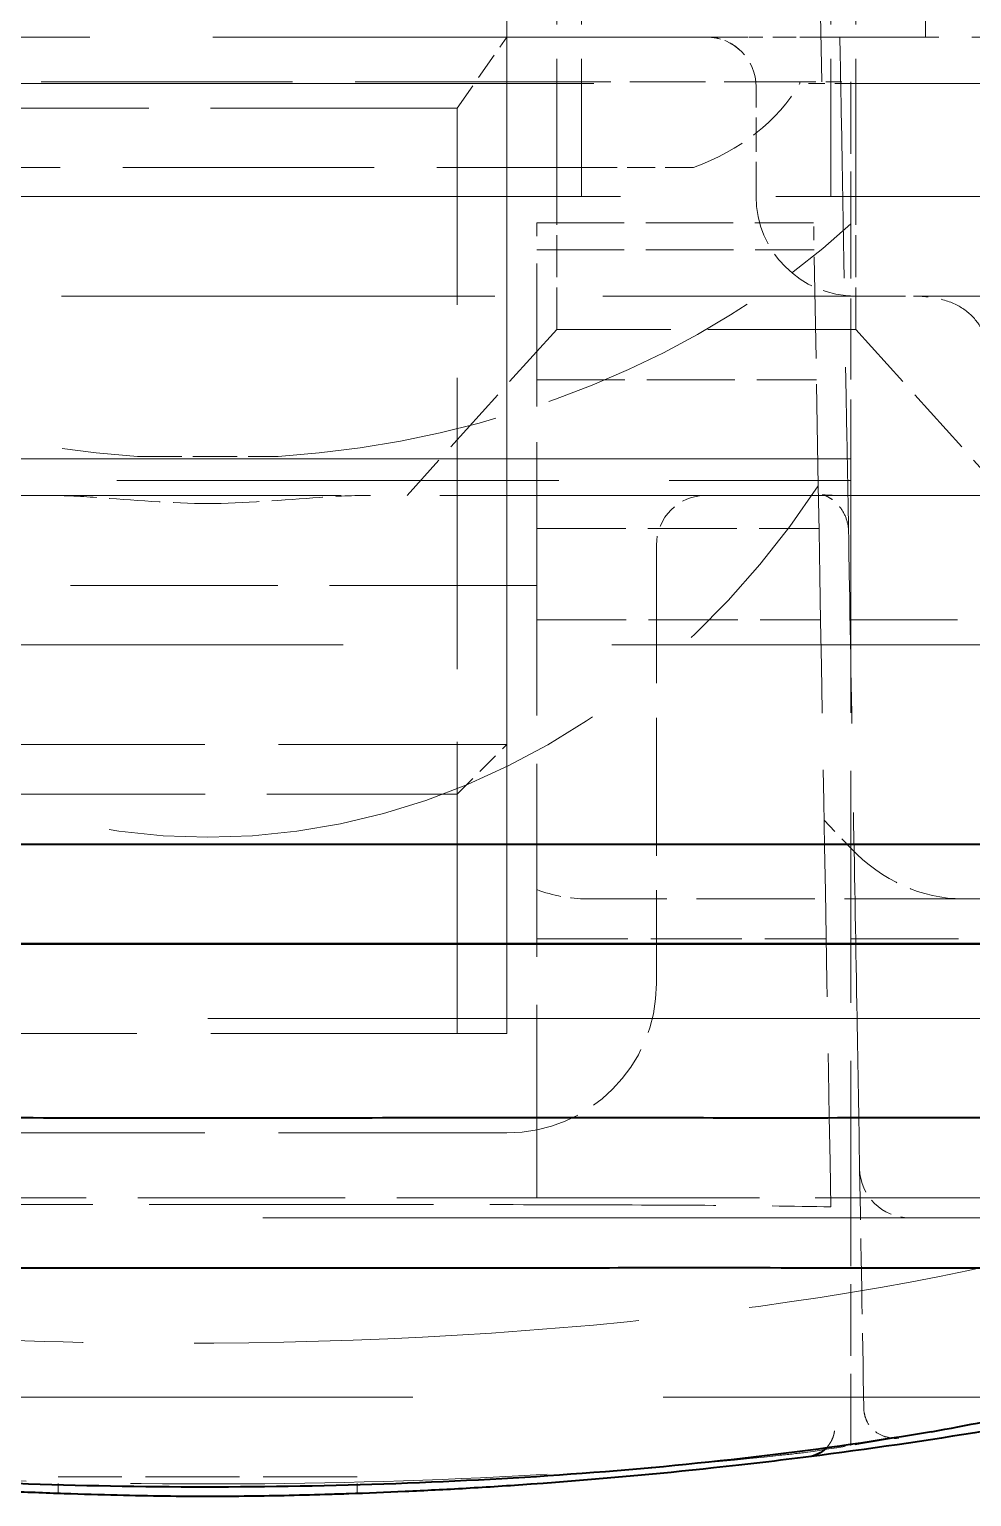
# Model space of a CAD drawing. Header units: millimetres. Extents: x 0 to 5945, y 0 to 4205.
# Drawn here: x 2047.09 to 2056.54, y 2106.41 to 2121.13 of the extents above; entities that cross this region are included whole.
import ezdxf

# ---------------------------------------------------------------- set-up
doc = ezdxf.new("R2010")
doc.units = ezdxf.units.MM
doc.header["$LTSCALE"] = 5
doc.linetypes.add('DASHED', pattern=[0.2067, 0.1654, -0.0413])
doc.layers.add('가려진 것(ISO)', color=2, linetype='DASHED', lineweight=18)
doc.layers.add('가시적인 것(ISO)', color=3, linetype='Continuous', lineweight=40)

msp = doc.modelspace()

# ---------------------------------------------------------------- linework, layer by layer
at = {"layer": '가려진 것(ISO)', "ltscale": 3.428876}
msp.add_line((2055.034, 2120.607), (2054.876, 2129.607), dxfattribs=at)
at = {"layer": '가려진 것(ISO)', "ltscale": 1.668414}
for p, q in [((2056.076, 2125.437), (2056.076, 2121.057)), ((2052.376, 2119.457), (2052.376, 2123.837)), ((2052.626, 2119.457), (2052.626, 2123.837)), ((2055.126, 2119.457), (2055.126, 2123.837)), ((2055.376, 2119.457), (2055.376, 2123.837))]:
    msp.add_line(p, q, dxfattribs=at)
at = {"layer": '가려진 것(ISO)', "ltscale": 3.618824}
msp.add_line((2051.876, 2123.457), (2051.876, 2113.957), dxfattribs=at)
at = {"layer": '가려진 것(ISO)', "ltscale": 5.983681}
msp.add_line((2053.876, 2121.057), (2043.876, 2121.057), dxfattribs=at)
at = {"layer": '가려진 것(ISO)', "ltscale": 0.331974}
msp.add_line((2051.376, 2120.343), (2051.876, 2121.057), dxfattribs=at)
at = {"layer": '가려진 것(ISO)', "ltscale": 3.809293}
msp.add_line((2051.876, 2111.057), (2051.876, 2121.057), dxfattribs=at)
at = {"layer": '가려진 것(ISO)', "ltscale": 1.61099}
msp.add_line((2054.876, 2121.057), (2059.106, 2121.057), dxfattribs=at)
at = {"layer": '가려진 것(ISO)', "ltscale": 12.481857}
for p, q in [((2029.526, 2120.589), (2068.226, 2120.589)), ((2068.226, 2116.824), (2029.526, 2116.824))]:
    msp.add_line(p, q, dxfattribs=at)
at = {"layer": '가려진 것(ISO)', "ltscale": 3.047415}
for p, q in [((2052.876, 2120.607), (2044.876, 2120.607)), ((2044.876, 2119.747), (2052.876, 2119.747))]:
    msp.add_line(p, q, dxfattribs=at)
at = {"layer": '가려진 것(ISO)', "ltscale": 0.915669}
msp.add_line((2054.813, 2120.607), (2052.876, 2120.607), dxfattribs=at)
at = {"layer": '가려진 것(ISO)', "ltscale": 0.195567}
msp.add_line((2054.813, 2120.607), (2055.326, 2120.607), dxfattribs=at)
at = {"layer": '가려진 것(ISO)', "ltscale": 0.006914}
msp.add_line((2054.813, 2120.589), (2054.813, 2120.607), dxfattribs=at)
at = {"layer": '가려진 것(ISO)', "ltscale": 0.195431}
msp.add_line((2055.326, 2120.589), (2054.813, 2120.589), dxfattribs=at)
at = {"layer": '가려진 것(ISO)', "ltscale": 0.006913}
msp.add_line((2055.326, 2120.607), (2055.326, 2120.589), dxfattribs=at)
at = {"layer": '가려진 것(ISO)', "ltscale": 0.851728}
msp.add_line((2055.326, 2120.589), (2055.326, 2119.181), dxfattribs=at)
at = {"layer": '가려진 것(ISO)', "ltscale": 0.000215981}
msp.add_line((2054.376, 2120.557), (2054.376, 2120.558), dxfattribs=at)
at = {"layer": '가려진 것(ISO)', "ltscale": 0.418933}
msp.add_line((2054.376, 2119.457), (2054.376, 2120.557), dxfattribs=at)
at = {"layer": '가려진 것(ISO)', "ltscale": 2.991791}
for p, q in [((2051.376, 2120.343), (2046.376, 2120.343)), ((2046.376, 2113.457), (2051.376, 2113.457))]:
    msp.add_line(p, q, dxfattribs=at)
at = {"layer": '가려진 것(ISO)', "ltscale": 3.537274}
msp.add_line((2051.376, 2111.057), (2051.376, 2120.343), dxfattribs=at)
at = {"layer": '가려진 것(ISO)', "ltscale": 0.341282}
msp.add_line((2053.747, 2119.747), (2052.876, 2119.747), dxfattribs=at)
at = {"layer": '가려진 것(ISO)', "ltscale": 7.55245}
msp.add_line((2038.963, 2119.457), (2058.79, 2119.457), dxfattribs=at)
at = {"layer": '가려진 것(ISO)', "ltscale": 0.508104}
for p, q in [((2052.376, 2118.123), (2052.376, 2119.457)), ((2055.376, 2118.123), (2055.376, 2119.457))]:
    msp.add_line(p, q, dxfattribs=at)
at = {"layer": '가려진 것(ISO)', "ltscale": 0.164354}
msp.add_line((2052.176, 2119.193), (2052.176, 2119.018), dxfattribs=at)
at = {"layer": '가려진 것(ISO)', "ltscale": 1.058039}
msp.add_line((2052.176, 2119.193), (2054.953, 2119.193), dxfattribs=at)
at = {"layer": '가려진 것(ISO)', "ltscale": 0.16436}
msp.add_line((2054.956, 2119.018), (2054.953, 2119.193), dxfattribs=at)
at = {"layer": '가려진 것(ISO)', "ltscale": 0.980572}
msp.add_line((2055.326, 2116.607), (2055.326, 2119.181), dxfattribs=at)
at = {"layer": '가려진 것(ISO)', "ltscale": 1.736665}
msp.add_line((2052.176, 2115.553), (2052.176, 2119.018), dxfattribs=at)
at = {"layer": '가려진 것(ISO)', "ltscale": 1.236001}
msp.add_line((2054.999, 2116.552), (2054.956, 2119.018), dxfattribs=at)
at = {"layer": '가려진 것(ISO)', "ltscale": 1.059852}
msp.add_line((2052.176, 2118.921), (2054.958, 2118.921), dxfattribs=at)
at = {"layer": '가려진 것(ISO)', "ltscale": 5.253923}
msp.add_line((2041.98, 2118.457), (2055.773, 2118.457), dxfattribs=at)
at = {"layer": '가려진 것(ISO)', "ltscale": 0.06868}
msp.add_line((2055.773, 2118.457), (2055.953, 2118.457), dxfattribs=at)
at = {"layer": '가려진 것(ISO)', "ltscale": 2.22279}
msp.add_line((2055.953, 2118.457), (2059.628, 2118.457), dxfattribs=at)
at = {"layer": '가려진 것(ISO)', "ltscale": 0.853857}
for p, q in [((2052.376, 2118.123), (2050.876, 2116.457)), ((2055.376, 2118.123), (2056.876, 2116.457))]:
    msp.add_line(p, q, dxfattribs=at)
at = {"layer": '가려진 것(ISO)', "ltscale": 1.795034}
msp.add_line((2055.376, 2118.123), (2052.376, 2118.123), dxfattribs=at)
at = {"layer": '가려진 것(ISO)', "ltscale": 1.068515}
msp.add_line((2052.176, 2117.618), (2054.981, 2117.618), dxfattribs=at)
at = {"layer": '가려진 것(ISO)', "ltscale": 0.537674}
msp.add_line((2048.171, 2116.847), (2049.582, 2116.847), dxfattribs=at)
at = {"layer": '가려진 것(ISO)', "ltscale": 5.359937}
msp.add_line((2042.426, 2116.607), (2055.326, 2116.607), dxfattribs=at)
at = {"layer": '가려진 것(ISO)', "ltscale": 4.789935}
msp.add_line((2055.164, 2116.457), (2042.589, 2116.457), dxfattribs=at)
at = {"layer": '가려진 것(ISO)', "ltscale": 1.92711}
msp.add_line((2055.164, 2116.457), (2058.351, 2116.457), dxfattribs=at)
at = {"layer": '가려진 것(ISO)', "ltscale": 1.078453}
msp.add_line((2052.176, 2116.123), (2055.007, 2116.123), dxfattribs=at)
at = {"layer": '가려진 것(ISO)', "ltscale": 1.676033}
msp.add_line((2053.376, 2115.957), (2053.376, 2111.557), dxfattribs=at)
at = {"layer": '가려진 것(ISO)', "ltscale": 2.5141}
for p, q in [((2052.176, 2115.553), (2045.576, 2115.553)), ((2045.576, 2109.407), (2052.176, 2109.407))]:
    msp.add_line(p, q, dxfattribs=at)
at = {"layer": '가려진 것(ISO)', "ltscale": 2.341083}
msp.add_line((2052.176, 2109.407), (2052.176, 2115.553), dxfattribs=at)
at = {"layer": '가려진 것(ISO)', "ltscale": 1.084544}
msp.add_line((2052.176, 2115.207), (2055.023, 2115.207), dxfattribs=at)
at = {"layer": '가려진 것(ISO)', "ltscale": 1.292715}
msp.add_line((2055.326, 2115.207), (2058.72, 2115.207), dxfattribs=at)
at = {"layer": '가려진 것(ISO)', "ltscale": 13.050004}
msp.add_line((1580.876, 2114.957), (2106.876, 2114.957), dxfattribs=at)
at = {"layer": '가려진 것(ISO)', "ltscale": 3.590168}
for p, q in [((2045.876, 2113.957), (2051.876, 2113.957)), ((2051.876, 2111.057), (2045.876, 2111.057)), ((2045.876, 2110.057), (2051.876, 2110.057))]:
    msp.add_line(p, q, dxfattribs=at)
at = {"layer": '가려진 것(ISO)', "ltscale": 0.269265}
msp.add_line((2051.376, 2113.457), (2051.876, 2113.957), dxfattribs=at)
at = {"layer": '가려진 것(ISO)', "ltscale": 0.190095}
msp.add_line((2055.058, 2113.197), (2055.326, 2112.916), dxfattribs=at)
at = {"layer": '가려진 것(ISO)', "ltscale": 1.435877}
msp.add_line((2056.449, 2112.407), (2052.679, 2112.407), dxfattribs=at)
at = {"layer": '가려진 것(ISO)', "ltscale": 1.286184}
msp.add_line((2058.61, 2112.407), (2056.449, 2112.407), dxfattribs=at)
at = {"layer": '가려진 것(ISO)', "ltscale": 1.105822}
msp.add_line((2052.176, 2112.007), (2055.079, 2112.007), dxfattribs=at)
at = {"layer": '가려진 것(ISO)', "ltscale": 1.303808}
msp.add_line((2055.326, 2112.007), (2058.749, 2112.007), dxfattribs=at)
at = {"layer": '가려진 것(ISO)', "ltscale": 9.966134}
msp.add_line((2038.576, 2111.207), (2059.176, 2111.207), dxfattribs=at)
at = {"layer": '가려진 것(ISO)', "ltscale": 2.700555}
msp.add_line((2052.176, 2109.407), (2056.714, 2109.407), dxfattribs=at)
at = {"layer": '가려진 것(ISO)', "ltscale": 11.825356}
msp.add_line((2037.206, 2109.207), (2060.547, 2109.207), dxfattribs=at)
at = {"layer": '가려진 것(ISO)', "ltscale": 0.870742}
msp.add_line((2055.326, 2106.921), (2055.326, 2109.207), dxfattribs=at)
at = {"layer": '가려진 것(ISO)', "ltscale": 12.159042}
msp.add_line((2040.876, 2107.406), (2056.876, 2107.406), dxfattribs=at)
at = {"layer": '가려진 것(ISO)', "ltscale": 0.063884}
for p, q in [((2047.376, 2106.438), (2047.376, 2106.606)), ((2050.376, 2106.438), (2050.376, 2106.606))]:
    msp.add_line(p, q, dxfattribs=at)
at = {"layer": '가려진 것(ISO)', "ltscale": 1.142718}
msp.add_line((2050.376, 2106.606), (2047.376, 2106.606), dxfattribs=at)
at = {"layer": '가려진 것(ISO)', "ltscale": 0.299089}
for centre, start, end in [((2053.876, 2120.557), 0, 90), ((2053.876, 2115.957), 90, 180)]:
    msp.add_arc(centre, 0.5, start, end, dxfattribs=at)
at = {"layer": '가려진 것(ISO)', "ltscale": 0.598278}
msp.add_arc((2055.376, 2119.457), 1, 180, 270, dxfattribs=at)
at = {"layer": '가려진 것(ISO)', "ltscale": 0.897467}
msp.add_arc((2051.876, 2111.557), 1.5, 270, 0, dxfattribs=at)
at = {"layer": '가려진 것(ISO)', "ltscale": 0.295765}
msp.add_arc((2055.914, 2109.707), 0.5, 181, 270, dxfattribs=at)
at = {"layer": '가려진 것(ISO)', "ltscale": 0.664556}
msp.add_ellipse((2052.876, 2121.334), major_axis=(2.144, 0), ratio=0.809865, start_param=5.13067, end_param=5.839641, dxfattribs=at)
at = {"layer": '가려진 것(ISO)', "ltscale": 2.688475}
for start_param, end_param in [(0.722734, 1.48872), (1.652872, 2.418858)]:
    msp.add_ellipse((2048.876, 2123.788), major_axis=(-8.6, 0), ratio=0.809784, start_param=start_param, end_param=end_param, dxfattribs=at)
at = {"layer": '가려진 것(ISO)', "ltscale": 6.163485}
msp.add_ellipse((2048.876, 2122.062), major_axis=(0, 9.037), ratio=0.854808, start_param=2.226535, end_param=4.05665, dxfattribs=at)
at = {"layer": '가려진 것(ISO)', "ltscale": 0.701796}
msp.add_ellipse((2056.403, 2114.407), major_axis=(0.148, -1.996), ratio=0.831871, start_param=5.491947, end_param=6.221662, dxfattribs=at)
at = {"layer": '가려진 것(ISO)', "ltscale": 0.30228}
msp.add_ellipse((2052.679, 2114.407), major_axis=(0, -2), ratio=0.833271, start_param=5.976331, end_param=6.283185, dxfattribs=at)
at = {"layer": '가려진 것(ISO)', "ltscale": 2.121149}
msp.add_ellipse((2045.612, 2174.59), major_axis=(11.008, -67.533), ratio=0.854171, start_param=6.253473, end_param=6.315029, dxfattribs=at)
at = {"layer": '가려진 것(ISO)', "ltscale": 0.507965}
msp.add_open_spline([(2053.876, 2121.057), (2053.876, 2121.057), (2053.876, 2121.057), (2053.877, 2121.057), (2053.877, 2121.057), (2053.877, 2121.057), (2053.878, 2121.057), (2053.879, 2121.057), (2053.881, 2121.057), (2053.883, 2121.057), (2053.886, 2121.057), (2053.889, 2121.057), (2053.894, 2121.057), (2053.898, 2121.057), (2053.904, 2121.057), (2053.912, 2121.057), (2053.92, 2121.057), (2053.93, 2121.057), (2053.943, 2121.057), (2053.955, 2121.057), (2053.969, 2121.057), (2053.985, 2121.057), (2054.002, 2121.057), (2054.02, 2121.057), (2054.039, 2121.057), (2054.059, 2121.057), (2054.08, 2121.057), (2054.102, 2121.057), (2054.125, 2121.057), (2054.149, 2121.057), (2054.174, 2121.057), (2054.199, 2121.057), (2054.225, 2121.057), (2054.252, 2121.057), (2054.269, 2121.057), (2054.287, 2121.057), (2054.305, 2121.057)], degree=3, knots=[0.0164881, 0.0164881, 0.0164881, 0.0164881, 0.0555556, 0.0555556, 0.0555556, 0.1111111, 0.1111111, 0.1111111, 0.1666667, 0.1666667, 0.1666667, 0.2222222, 0.2222222, 0.2222222, 0.2777778, 0.2777778, 0.2777778, 0.3333333, 0.3333333, 0.3333333, 0.3888889, 0.3888889, 0.3888889, 0.4444444, 0.4444444, 0.4444444, 0.5, 0.5, 0.5, 0.5555556, 0.5555556, 0.5555556, 0.6111111, 0.6111111, 0.6111111, 0.6473115, 0.6473115, 0.6473115, 0.6473115], dxfattribs=at)
at = {"layer": '가려진 것(ISO)', "ltscale": 0.137675}
msp.add_open_spline([(2054.205, 2120.934), (2054.201, 2120.938), (2054.196, 2120.941), (2054.178, 2120.956), (2054.163, 2120.967), (2054.103, 2121.006), (2054.052, 2121.028), (2053.98, 2121.047), (2053.959, 2121.051), (2053.929, 2121.054), (2053.918, 2121.055), (2053.903, 2121.056), (2053.898, 2121.057), (2053.887, 2121.057), (2053.882, 2121.057), (2053.876, 2121.057)], degree=3, knots=[0, 0, 0, 0, 0.00177649, 0.00177649, 0.00711272, 0.00711272, 0.02329416, 0.02329416, 0.02958015, 0.02958015, 0.03281696, 0.03281696, 0.03443245, 0.03443245, 0.03607215, 0.03607215, 0.03607215, 0.03607215], dxfattribs=at)
at = {"layer": '가려진 것(ISO)', "ltscale": 0.166286}
msp.add_open_spline([(2054.305, 2121.057), (2054.394, 2121.057), (2054.5, 2121.057), (2054.635, 2121.057), (2054.655, 2121.057), (2054.676, 2121.057)], degree=3, knots=[0, 0, 0, 0, 0.03692491, 0.03692491, 0.04345051, 0.04345051, 0.04345051, 0.04345051], dxfattribs=at)
at = {"layer": '가려진 것(ISO)', "ltscale": 0.077279}
msp.add_open_spline([(2054.676, 2121.057), (2054.679, 2121.057), (2054.682, 2121.057), (2054.684, 2121.057), (2054.715, 2121.057), (2054.747, 2121.057), (2054.779, 2121.057), (2054.811, 2121.057), (2054.844, 2121.057), (2054.876, 2121.057)], degree=3, knots=[0.8840478, 0.8840478, 0.8840478, 0.8840478, 0.8888889, 0.8888889, 0.8888889, 0.9444444, 0.9444444, 0.9444444, 1, 1, 1, 1], dxfattribs=at)
at = {"layer": '가려진 것(ISO)', "ltscale": 0.024228}
msp.add_open_spline([(2054.813, 2121.057), (2054.834, 2121.057), (2054.855, 2121.057), (2054.876, 2121.057)], degree=3, dxfattribs=at)
at = {"layer": '가려진 것(ISO)', "ltscale": 4.324518}
msp.add_open_spline([(2055.414, 2109.698), (2055.406, 2110.199), (2055.397, 2110.705), (2055.388, 2111.217), (2055.376, 2111.899), (2055.364, 2112.589), (2055.352, 2113.288), (2055.339, 2114.034), (2055.325, 2114.789), (2055.312, 2115.558), (2055.304, 2116.047), (2055.295, 2116.542), (2055.286, 2117.043), (2055.268, 2118.073), (2055.25, 2119.133), (2055.231, 2120.218), (2055.226, 2120.493), (2055.221, 2120.77), (2055.216, 2121.049)], degree=3, knots=[0, 0, 0, 0, 0.1428096, 0.1428096, 0.1428096, 0.3333333, 0.3333333, 0.3333333, 0.5371219, 0.5371219, 0.5371219, 0.6666667, 0.6666667, 0.6666667, 0.9325432, 0.9325432, 0.9325432, 0.9999999, 0.9999999, 0.9999999, 0.9999999], dxfattribs=at)
at = {"layer": '가려진 것(ISO)', "ltscale": 0.649398}
msp.add_open_spline([(2056.778, 2117.459), (2056.776, 2117.565), (2056.769, 2117.673), (2056.739, 2117.866), (2056.717, 2117.955), (2056.656, 2118.104), (2056.619, 2118.167), (2056.526, 2118.277), (2056.468, 2118.325), (2056.327, 2118.4), (2056.241, 2118.427), (2056.086, 2118.452), (2056.02, 2118.457), (2055.953, 2118.457)], degree=3, knots=[0, 0, 0, 0, 0.0318093, 0.0318093, 0.0613325, 0.0613325, 0.0890559, 0.0890559, 0.1189111, 0.1189111, 0.1492239, 0.1492239, 0.1697519, 0.1697519, 0.1697519, 0.1697519], dxfattribs=at)
at = {"layer": '가려진 것(ISO)', "ltscale": 2.819055}
msp.add_open_spline([(2055.326, 2116.607), (2055.326, 2115.788), (2055.326, 2114.147), (2055.326, 2111.681), (2055.326, 2110.032), (2055.326, 2109.207)], degree=3, dxfattribs=at)
at = {"layer": '가려진 것(ISO)', "ltscale": 0.622522}
msp.add_open_spline([(2047.244, 2116.457), (2047.244, 2116.457), (2047.244, 2116.457), (2047.405, 2116.457), (2047.597, 2116.447), (2048.107, 2116.412), (2048.526, 2116.375), (2048.876, 2116.375)], degree=3, knots=[-0.1532946, -0.1532946, -0.1532946, -0.1532946, -0.1532933, -0.1532933, -0.1051653, -0.1051653, -0.0000017, -0.0000017, -0.0000017, -0.0000017], dxfattribs=at)
at = {"layer": '가려진 것(ISO)', "ltscale": 0.621932}
msp.add_open_spline([(2048.876, 2116.375), (2048.876, 2116.375), (2048.876, 2116.375), (2048.876, 2116.375), (2049.227, 2116.375), (2049.646, 2116.412), (2050.155, 2116.447), (2050.347, 2116.457), (2050.507, 2116.457)], degree=3, knots=[-0.0000017, -0.0000017, -0.0000017, -0.0000017, 0, 0, 0, 0.1051653, 0.1051653, 0.1531365, 0.1531365, 0.1531365, 0.1531365], dxfattribs=at)
at = {"layer": '가려진 것(ISO)', "ltscale": 2.757004}
msp.add_open_spline([(2054.999, 2116.552), (2055.041, 2114.14), (2055.084, 2111.728), (2055.126, 2109.316)], degree=3, dxfattribs=at)
at = {"layer": '가려진 것(ISO)', "ltscale": 0.325456}
msp.add_open_spline([(2055.303, 2116.096), (2055.302, 2116.138), (2055.294, 2116.185), (2055.261, 2116.273), (2055.236, 2116.316), (2055.19, 2116.37), (2055.173, 2116.387), (2055.14, 2116.415), (2055.123, 2116.426), (2055.094, 2116.443), (2055.082, 2116.449), (2055.064, 2116.457), (2055.057, 2116.459), (2055.044, 2116.464), (2055.041, 2116.464), (2055.04, 2116.464), (2055.04, 2116.464), (2055.041, 2116.464), (2055.046, 2116.463), (2055.058, 2116.462), (2055.063, 2116.461), (2055.069, 2116.461)], degree=3, knots=[0, 0, 0, 0, 0.0168252, 0.0168252, 0.03413588, 0.03413588, 0.04314589, 0.04314589, 0.05159505, 0.05159505, 0.0585035, 0.0585035, 0.06387112, 0.06387112, 0.07201114, 0.07201114, 0.07287429, 0.07287429, 0.08101987, 0.08101987, 0.08522424, 0.08522424, 0.08522424, 0.08522424], dxfattribs=at)
at = {"layer": '가려진 것(ISO)', "ltscale": 0.07292}
msp.add_open_spline([(2055.069, 2116.461), (2055.101, 2116.458), (2055.132, 2116.457), (2055.164, 2116.457)], degree=3, dxfattribs=at)
at = {"layer": '가려진 것(ISO)', "ltscale": 0.916895}
msp.add_open_spline([(2055.456, 2107.291), (2055.442, 2108.094), (2055.428, 2108.896), (2055.414, 2109.698)], degree=3, dxfattribs=at)
at = {"layer": '가려진 것(ISO)', "ltscale": 2.738928}
for points, knots in [([(2042.627, 2109.316), (2042.999, 2109.322), (2043.423, 2109.328), (2044.358, 2109.334), (2044.865, 2109.335), (2045.943, 2109.338), (2046.51, 2109.34), (2047.679, 2109.341), (2048.277, 2109.34), (2048.876, 2109.34)], [0.000001, 0.000001, 0.000001, 0.000001, 0.1804065, 0.1804065, 0.359959, 0.359959, 0.5399275, 0.5399275, 0.7197627, 0.7197627, 0.7197627, 0.7197627]), ([(2048.876, 2109.34), (2049.476, 2109.34), (2050.073, 2109.341), (2051.242, 2109.34), (2051.81, 2109.338), (2052.888, 2109.335), (2053.395, 2109.334), (2054.33, 2109.328), (2054.754, 2109.322), (2055.126, 2109.316)], [0.000001, 0.000001, 0.000001, 0.000001, 0.1798323, 0.1798323, 0.3598014, 0.3598014, 0.5393531, 0.5393531, 0.7197576, 0.7197576, 0.7197576, 0.7197576])]:
    msp.add_open_spline(points, degree=3, knots=knots, dxfattribs=at)
at = {"layer": '가려진 것(ISO)', "ltscale": 5.40049}
msp.add_open_spline([(2058.665, 2109.251), (2057.324, 2108.807), (2055.772, 2108.49), (2052.323, 2108.052), (2050.456, 2107.946), (2048.588, 2107.946), (2047.553, 2107.946), (2046.524, 2107.979), (2045.518, 2108.047)], degree=3, knots=[-1.098008, -1.098008, -1.098008, -1.098008, -0.560509, -0.560509, 0, 0, 0, 0.310643, 0.310643, 0.310643, 0.310643], dxfattribs=at)
at = {"layer": '가려진 것(ISO)', "ltscale": 0.00759}
msp.add_open_spline([(2055.456, 2107.291), (2055.456, 2107.288), (2055.457, 2107.285), (2055.457, 2107.281), (2055.457, 2107.278), (2055.457, 2107.275), (2055.457, 2107.271)], degree=3, knots=[0, 0, 0, 0, 0.5, 0.5, 0.5, 1, 1, 1, 1], dxfattribs=at)
at = {"layer": '가려진 것(ISO)', "ltscale": 0.181359}
msp.add_open_spline([(2055.457, 2107.271), (2055.459, 2107.251), (2055.463, 2107.232), (2055.475, 2107.191), (2055.483, 2107.171), (2055.512, 2107.118), (2055.536, 2107.089), (2055.595, 2107.041), (2055.63, 2107.022), (2055.697, 2107.001), (2055.729, 2106.996), (2055.761, 2106.997)], degree=3, knots=[0.000001, 0.000001, 0.000001, 0.000001, 0.00603285, 0.00603285, 0.01260867, 0.01260867, 0.02432336, 0.02432336, 0.03683579, 0.03683579, 0.04765295, 0.04765295, 0.04765295, 0.04765295], dxfattribs=at)
at = {"layer": '가려진 것(ISO)', "ltscale": 0.488918}
msp.add_open_spline([(2054.869, 2106.85), (2055.292, 2106.913), (2055.714, 2106.983), (2056.135, 2107.059)], degree=3, dxfattribs=at)
at = {"layer": '가려진 것(ISO)', "ltscale": 0.063361}
msp.add_open_spline([(2055.133, 2106.972), (2055.139, 2106.983), (2055.144, 2106.995), (2055.152, 2107.018), (2055.155, 2107.029), (2055.163, 2107.065), (2055.165, 2107.088), (2055.164, 2107.11)], degree=3, knots=[-0.01665894, -0.01665894, -0.01665894, -0.01665894, -0.01272468, -0.01272468, -0.00872328, -0.00872328, -0.000001, -0.000001, -0.000001, -0.000001], dxfattribs=at)
at = {"layer": '가려진 것(ISO)', "ltscale": 0.00021342}
msp.add_open_spline([(2056.136, 2107.059), (2056.136, 2107.059), (2056.135, 2107.059), (2056.135, 2107.059)], degree=3, dxfattribs=at)
at = {"layer": '가려진 것(ISO)'}
msp.add_open_spline([(2056.136, 2107.059), (2056.136, 2107.059), (2056.136, 2107.059), (2056.136, 2107.059)], degree=3, dxfattribs=at)
at = {"layer": '가려진 것(ISO)', "ltscale": 0.03665}
msp.add_open_spline([(2055.133, 2106.972), (2055.119, 2106.944), (2055.101, 2106.918), (2055.079, 2106.895)], degree=3, dxfattribs=at)
at = {"layer": '가려진 것(ISO)', "ltscale": 5.058125}
msp.add_open_spline([(2042.884, 2106.85), (2043.653, 2106.761), (2044.555, 2106.683), (2046.59, 2106.568), (2047.711, 2106.535), (2049.922, 2106.534), (2050.989, 2106.562), (2052.951, 2106.666), (2053.835, 2106.737), (2054.692, 2106.83), (2054.781, 2106.84), (2054.869, 2106.85)], degree=3, knots=[-3.378502, -3.378502, -3.378502, -3.378502, -3.05563, -3.05563, -2.715435, -2.715435, -2.392381, -2.392381, -2.083149, -2.083149, -2.046459, -2.046459, -2.046459, -2.046459], dxfattribs=at)
at = {"layer": '가려진 것(ISO)', "ltscale": 0.831213}
msp.add_open_spline([(2053.948, 2106.695), (2053.774, 2106.676), (2053.59, 2106.657), (2053.393, 2106.638), (2053.197, 2106.619), (2052.988, 2106.6), (2052.773, 2106.582), (2052.558, 2106.564), (2052.337, 2106.547), (2052.118, 2106.531)], degree=3, knots=[0.1818431, 0.1818431, 0.1818431, 0.1818431, 0.2727273, 0.2727273, 0.2727273, 0.3636364, 0.3636364, 0.3636364, 0.4544325, 0.4544325, 0.4544325, 0.4544325], dxfattribs=at)
at = {"layer": '가려진 것(ISO)', "ltscale": 0.15671}
msp.add_open_spline([(2050.1, 2106.429), (2049.986, 2106.426), (2049.875, 2106.423), (2049.768, 2106.42), (2049.743, 2106.42), (2049.717, 2106.419), (2049.692, 2106.418)], degree=3, knots=[0.75930331, 0.75930331, 0.75930331, 0.75930331, 0.81818182, 0.81818182, 0.81818182, 0.83217377, 0.83217377, 0.83217377, 0.83217377], dxfattribs=at)
at = {"layer": '가시적인 것(ISO)'}
for p, q in [((1578.876, 2112.957), (2108.876, 2112.957)), ((2033.876, 2111.957), (2063.876, 2111.957)), ((2063.876, 2111.957), (2033.876, 2111.957))]:
    msp.add_line(p, q, dxfattribs=at)
msp.add_ellipse((2056.082, 2107.354), major_axis=(0.053, -0.295), ratio=0.595947, start_param=6.278902, end_param=6.283188, dxfattribs=at)
for points, knots in [([(2048.876, 2110.207), (2047.774, 2110.207), (2046.676, 2110.208), (2044.519, 2110.208), (2043.469, 2110.207), (2041.8, 2110.208), (2041.156, 2110.208), (2039.733, 2110.208), (2038.98, 2110.207), (2037.606, 2110.207), (2036.988, 2110.208), (2035.617, 2110.208), (2034.976, 2110.207), (2034.333, 2110.208), (2034.172, 2110.208), (2033.96, 2110.208), (2033.907, 2110.207), (2033.907, 2110.207)], [-2.353319, -2.353319, -2.353319, -2.353319, -2.022765, -2.022765, -1.690562, -1.690562, -1.468833, -1.468833, -1.176867, -1.176867, -0.885971, -0.885971, -0.438913, -0.438913, -0.218314, -0.218314, -0.000061, -0.000061, -0.000061, -0.000061]), ([(2063.846, 2110.207), (2063.846, 2110.207), (2063.793, 2110.208), (2063.58, 2110.208), (2063.42, 2110.208), (2062.777, 2110.207), (2062.136, 2110.208), (2060.765, 2110.208), (2060.147, 2110.207), (2058.773, 2110.207), (2058.019, 2110.208), (2056.597, 2110.208), (2055.953, 2110.208), (2054.284, 2110.207), (2053.233, 2110.208), (2051.077, 2110.208), (2049.979, 2110.207), (2048.876, 2110.207)], [-2.353794, -2.353794, -2.353794, -2.353794, -2.135497, -2.135497, -1.914851, -1.914851, -1.467697, -1.467697, -1.17674, -1.17674, -0.884713, -0.884713, -0.662937, -0.662937, -0.330665, -0.330665, -0.000041, -0.000041, -0.000041, -0.000041]), ([(2035.388, 2108.706), (2035.425, 2108.706), (2035.57, 2108.705), (2036.06, 2108.705), (2036.403, 2108.706), (2037.133, 2108.706), (2037.463, 2108.705), (2038.328, 2108.705), (2038.894, 2108.706), (2040.139, 2108.706), (2040.819, 2108.705), (2042.084, 2108.705), (2042.65, 2108.705), (2044.119, 2108.706), (2045.041, 2108.705), (2046.932, 2108.705), (2047.905, 2108.705), (2048.876, 2108.705)], [-2.056771, -2.056771, -2.056771, -2.056771, -1.76461, -1.76461, -1.476507, -1.476507, -1.286599, -1.286599, -1.029474, -1.029474, -0.772916, -0.772916, -0.581077, -0.581077, -0.291548, -0.291548, -0.000029, -0.000029, -0.000029, -0.000029]), ([(2048.876, 2108.705), (2049.848, 2108.705), (2050.821, 2108.705), (2052.712, 2108.705), (2053.634, 2108.706), (2055.103, 2108.705), (2055.669, 2108.705), (2056.934, 2108.705), (2057.614, 2108.706), (2058.859, 2108.706), (2059.425, 2108.705), (2060.29, 2108.705), (2060.62, 2108.706), (2061.35, 2108.706), (2061.693, 2108.705), (2062.183, 2108.705), (2062.328, 2108.706), (2062.365, 2108.706)], [-2.062849, -2.062849, -2.062849, -2.062849, -1.770467, -1.770467, -1.480102, -1.480102, -1.28771, -1.28771, -1.030404, -1.030404, -0.772531, -0.772531, -0.58206, -0.58206, -0.293103, -0.293103, -0.000116, -0.000116, -0.000116, -0.000116]), ([(2056.134, 2107.059), (2055.084, 2106.877), (2053.886, 2106.733), (2051.418, 2106.549), (2050.122, 2106.502), (2047.587, 2106.504), (2046.316, 2106.55), (2043.868, 2106.733), (2042.668, 2106.877), (2041.616, 2107.059)], [0, 0, 0, 0, 0.396855, 0.396855, 0.780554, 0.780554, 1.157452, 1.157452, 1.554826, 1.554826, 1.554826, 1.554826]), ([(2055.079, 2106.895), (2055.078, 2106.895), (2055.078, 2106.894), (2055.077, 2106.893), (2055.054, 2106.87), (2055.027, 2106.851), (2054.998, 2106.836), (2054.968, 2106.821), (2054.936, 2106.811), (2054.902, 2106.807)], [0.3239863, 0.3239863, 0.3239863, 0.3239863, 0.3333333, 0.3333333, 0.3333333, 0.6666667, 0.6666667, 0.6666667, 1, 1, 1, 1]), ([(2055.761, 2106.997), (2055.769, 2106.997), (2055.776, 2106.997), (2055.792, 2106.999), (2055.8, 2107), (2055.807, 2107.001)], [0.047652954, 0.047652954, 0.047652954, 0.047652954, 0.050151471, 0.050151471, 0.052830472, 0.052830472, 0.052830472, 0.052830472]), ([(2048.876, 2106.407), (2048.741, 2106.408), (2048.598, 2106.409), (2048.446, 2106.411), (2048.295, 2106.414), (2048.135, 2106.417), (2047.967, 2106.421), (2047.798, 2106.425), (2047.621, 2106.43), (2047.434, 2106.436), (2047.247, 2106.443), (2047.05, 2106.451), (2046.841, 2106.46), (2046.633, 2106.47), (2046.413, 2106.482), (2046.186, 2106.495), (2045.96, 2106.509), (2045.728, 2106.524), (2045.506, 2106.54), (2045.283, 2106.557), (2045.07, 2106.574), (2044.87, 2106.591), (2044.671, 2106.608), (2044.486, 2106.626), (2044.31, 2106.643), (2044.135, 2106.66), (2043.969, 2106.677), (2043.807, 2106.694), (2043.646, 2106.712), (2043.488, 2106.73), (2043.329, 2106.748), (2043.17, 2106.767), (2043.009, 2106.787), (2042.851, 2106.807)], [0, 0, 0, 0, 0.090909, 0.090909, 0.090909, 0.181818, 0.181818, 0.181818, 0.272727, 0.272727, 0.272727, 0.363636, 0.363636, 0.363636, 0.454545, 0.454545, 0.454545, 0.545455, 0.545455, 0.545455, 0.636364, 0.636364, 0.636364, 0.727273, 0.727273, 0.727273, 0.818182, 0.818182, 0.818182, 0.909091, 0.909091, 0.909091, 1, 1, 1, 1]), ([(2054.902, 2106.807), (2054.756, 2106.788), (2054.602, 2106.769), (2054.444, 2106.751), (2054.285, 2106.732), (2054.122, 2106.714), (2053.948, 2106.695), (2053.948, 2106.695), (2053.948, 2106.695), (2053.948, 2106.695)], [0, 0, 0, 0, 0.0909091, 0.0909091, 0.0909091, 0.1818182, 0.1818182, 0.1818182, 0.1818431, 0.1818431, 0.1818431, 0.1818431]), ([(2052.118, 2106.531), (2052.117, 2106.531), (2052.117, 2106.531), (2052.117, 2106.531), (2051.897, 2106.515), (2051.68, 2106.502), (2051.469, 2106.489), (2051.258, 2106.477), (2051.054, 2106.467), (2050.857, 2106.458), (2050.661, 2106.449), (2050.471, 2106.441), (2050.29, 2106.435), (2050.225, 2106.433), (2050.162, 2106.431), (2050.1, 2106.429)], [0.4544325, 0.4544325, 0.4544325, 0.4544325, 0.4545455, 0.4545455, 0.4545455, 0.5454545, 0.5454545, 0.5454545, 0.6363636, 0.6363636, 0.6363636, 0.7272727, 0.7272727, 0.7272727, 0.7593033, 0.7593033, 0.7593033, 0.7593033]), ([(2049.692, 2106.418), (2049.555, 2106.415), (2049.423, 2106.413), (2049.297, 2106.411), (2049.148, 2106.409), (2049.008, 2106.408), (2048.876, 2106.407)], [0.8321738, 0.8321738, 0.8321738, 0.8321738, 0.9090909, 0.9090909, 0.9090909, 1, 1, 1, 1])]:
    msp.add_open_spline(points, degree=3, knots=knots, dxfattribs=at)
for points in [[(2056.136, 2107.059), (2056.841, 2107.187), (2058.241, 2107.479), (2060.321, 2108.028), (2061.688, 2108.468), (2062.365, 2108.706)], [(2058.452, 2107.39), (2057.272, 2107.153), (2056.089, 2106.958), (2054.902, 2106.807)], [(2056.136, 2107.059), (2056.136, 2107.059), (2056.136, 2107.059), (2056.136, 2107.059)], [(2053.948, 2106.695), (2053.398, 2106.635), (2052.776, 2106.578), (2052.118, 2106.531)], [(2050.1, 2106.429), (2049.965, 2106.425), (2049.829, 2106.421), (2049.692, 2106.418)]]:
    msp.add_open_spline(points, degree=3, dxfattribs=at)

doc.saveas('drawing.dxf')
